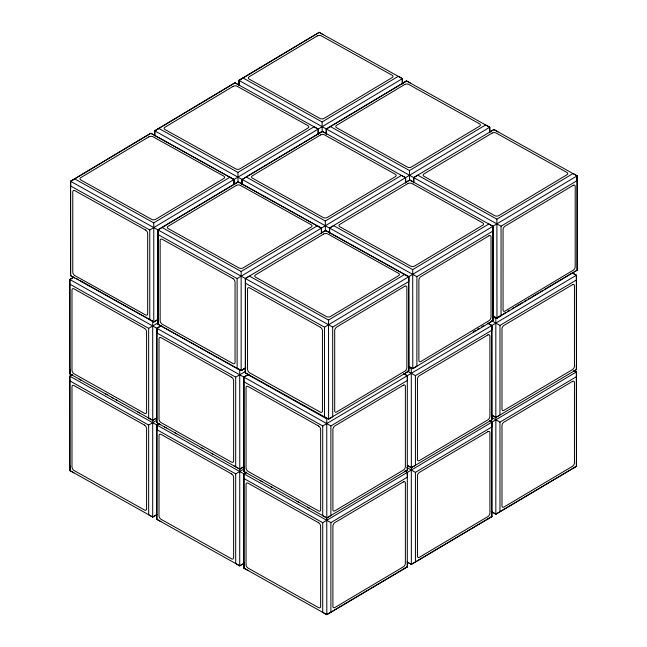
<?xml version="1.0" encoding="UTF-8"?>
<svg xmlns="http://www.w3.org/2000/svg" width="647" height="647" viewBox="0 0 647 647"><rect width="100%" height="100%" fill="white"/><g stroke="black" fill="none" stroke-linecap="round" stroke-linejoin="round"><path stroke-width="0.97" d="M70.539 181.297L150.856 133.25L234.004 179.534L234.085 184.258L238.242 181.847L157.925 229.903L70.539 181.297L70.612 275.654L74.696 277.967M238.897 80.398L319.214 32.35L238.897 80.398L238.897 85.436M158.434 319.181L153.76 321.939L153.76 222.867L229.92 177.221L234.004 179.534L234.004 183.918M238.015 182.527L237.942 172.417L314.102 126.772L318.187 129.085L318.259 133.808L322.424 131.398L405.572 177.682L405.645 182.405L409.81 180.003L329.485 228.051L329.485 233.082M322.19 132.077L322.117 121.968L398.277 76.322L402.361 78.635L402.442 83.35L406.599 80.948L326.355 128.996L238.969 80.398L238.969 84.781M249.467 375.163L245.383 372.85L245.383 278.501L325.627 230.453L321.47 232.855L321.389 228.14L238.169 181.856L157.925 229.903L157.997 324.252L162.082 326.565M573.048 272.589L577.205 270.187L496.888 318.235L501.045 315.833L501.045 226.199L326.355 128.996L326.428 133.719L322.343 131.398L242.099 179.454L242.099 184.484M501.045 226.199L577.205 180.553L577.132 175.838L493.912 129.554L489.819 131.956L489.747 127.233L406.526 80.948L326.274 128.996L326.274 134.034M154.714 135.886L154.795 130.848L234.958 82.8L154.714 130.848L242.099 179.454L322.424 131.398M245.472 367.941L241.145 370.537L241.145 271.465L317.305 225.819L321.389 228.14L321.389 233.527M325.401 231.125L325.32 221.015L401.488 175.369L405.572 177.682L405.572 183.077M409.575 180.675L409.502 170.565L485.662 124.92L489.747 127.233L489.747 132.627M489.747 127.233L405.491 177.69L405.491 182.721M413.659 177.601L493.984 129.546L497.996 131.867M245.82 367.779L241.218 370.537L157.997 324.252L157.997 229.903L332.687 327.099L332.687 416.733L328.53 419.135L408.847 371.087L408.775 276.738L404.69 274.425L328.53 320.071L328.603 419.135L245.383 372.85L245.31 368.135L241.218 370.537L237.134 368.224L237.134 278.59L321.389 228.14L238.169 181.856M408.936 366.55L412.786 368.685L412.705 269.621L488.865 223.975L492.949 226.288L493.03 320.637L412.705 368.685L416.87 366.283L416.87 276.649L493.03 231.003M493.119 316.1L496.961 318.235L496.888 219.163L573.048 173.517L577.132 175.838L577.132 270.187L577.132 175.838L492.877 226.288L492.949 320.637L488.865 323.039M332.687 327.099L408.847 281.453L408.775 276.738L325.554 230.453L408.775 276.738L324.519 327.188L324.519 416.822L328.603 419.135M73.313 277.426L69.795 279.48L330.892 425.912L330.892 515.546L326.743 517.94M158.2 322.724L148.656 328.361L148.656 417.994L152.741 420.324L156.825 417.93L156.825 328.296L161.216 325.716M72.448 374.653L69.795 376.19L330.892 522.622L330.892 612.256L326.743 614.65L407.384 566.796L330.892 612.256M156.469 418.099L152.684 420.324M156.477 420.453L148.656 425.071L148.656 514.705L152.741 517.034L156.825 514.64L156.825 425.006L158.612 423.971M245.237 371.532L235.686 377.169L235.686 466.802L239.77 469.132L243.854 466.738L243.919 471.453L246.37 472.852M243.854 377.104L248.246 374.532M156.978 514.478L152.684 517.034L152.708 419.846M243.507 466.916L239.713 469.132M473.167 331.846L475.747 330.31M477.462 329.291L479.184 328.272M481.764 326.735L483.479 325.716M544.814 289.258L572.32 272.913L576.404 275.234L576.461 279.957L499.969 325.417L499.969 415.05L495.828 417.444L495.828 318.373L501.846 314.798M503.56 313.779L506.14 312.242M507.863 311.223L509.577 310.204M512.157 308.668L513.88 307.648M515.594 306.629L522.469 302.537M524.191 301.518L526.771 299.99M528.486 298.963L530.208 297.943M531.923 296.924L538.797 292.832M540.52 291.813L543.1 290.285M244.372 468.752L235.686 473.879L235.686 563.513L239.77 565.842L243.854 563.448L243.919 568.163L248.003 570.492M572.571 273.091L576.404 275.234L322.716 425.985L322.716 515.619L326.808 517.94L407.384 470.086L404.868 471.517M243.854 473.814L246.515 472.27M330.892 425.912L407.384 380.452L407.319 375.729L404.051 373.877M411.29 467.692L415.431 465.298L415.431 375.664L491.922 330.205L491.866 325.481L487.773 323.16M244.364 563.108L239.713 565.842L239.738 468.654M492.06 415.293L495.885 417.444L576.461 369.591L576.461 279.957M573.954 370.553L576.404 371.944L322.716 522.695L322.716 612.329L326.808 614.65L326.767 517.471M330.892 522.622L407.384 477.162L407.319 472.439L404.868 471.048M415.431 562.008L491.922 516.549L411.29 564.402L415.431 562.008L415.431 472.375L491.922 426.915L491.866 422.192L489.407 420.801M491.178 511.518L495.885 514.155L499.969 511.761L499.969 422.127L576.461 376.667L576.404 371.944L574.334 370.788M489.787 421.035L491.866 422.192L491.801 511.834L495.885 514.155L576.461 466.301L576.461 376.667M499.969 511.761L576.461 466.301L576.348 371.952M153.84 321.939L149.756 319.626L149.756 229.992L234.004 179.534L150.783 133.25L70.612 181.297L70.612 275.654L153.84 321.939L157.925 319.537M321.316 228.14L405.491 177.69M413.74 182.988L413.74 177.601L417.825 175.191L496.888 219.163M242.18 183.829L242.18 179.445L329.485 228.051L333.642 225.649L412.705 269.621M404.69 373.489L408.847 371.087L408.702 276.738L492.949 226.288L409.729 180.003L413.813 182.317L413.74 177.601M72.302 375.228L69.852 373.837L69.852 279.48L73.936 277.094M73.936 472.868L69.852 470.547L69.852 376.19L72.302 374.759M160.149 424.505L156.881 422.645L156.881 328.296L160.966 325.902L239.713 370.06L239.77 469.132L156.881 422.645L156.825 417.93M160.966 521.676L156.881 519.355L156.881 425.006L159.332 423.567M243.919 377.104L248.003 374.71L326.743 418.868L326.808 517.94L243.919 471.453L243.919 377.104L243.976 471.453M326.808 614.65L243.919 568.163L243.919 473.814L246.37 472.375M573.954 371.022L576.461 369.591L576.348 275.242M489.407 421.27L491.922 419.838L411.346 467.692L407.521 465.541M572.32 468.695L576.404 466.301L576.348 461.586M487.773 518.943L491.866 516.549L491.866 422.192M403.235 569.19L407.319 566.796L407.319 472.439L405.248 471.283M492.877 226.288L493.03 320.637M157.997 324.252L157.997 229.903M491.801 325.49L491.866 419.838L491.801 325.49L488.032 323.338M245.383 372.85L245.383 278.501L249.467 276.099L328.53 320.071M69.795 369.113L69.908 373.837L69.852 279.48M69.795 465.824L69.908 470.547L69.852 376.19M495.828 514.155L495.853 416.975M243.919 568.163L243.919 473.814M322.117 121.968L243.054 77.996L238.969 80.398L239.05 85.113L234.958 82.8L318.187 129.085L402.361 78.635L319.141 32.35L323.225 34.663M330.439 126.594L409.502 170.565M237.942 172.417L158.879 128.446L154.795 130.848L154.868 135.563M246.264 177.043L325.32 221.015M329.558 232.427L329.558 228.051L416.87 276.649M153.76 222.867L74.696 178.895L70.612 181.297L70.693 186.021L149.756 229.992M162.082 227.493L241.145 271.465M158.078 234.618L237.134 278.59M245.456 283.216L324.519 327.188M492.327 316.415L495.828 318.373M491.526 320.645L499.969 325.417M408.661 367.148L411.29 368.62L411.346 467.692L407.262 465.371M491.526 417.355L499.969 422.127M406.987 370.893L415.431 375.664M403.76 373.772L407.319 375.729L407.319 470.086L407.286 467.255M76.564 278.566L78.311 279.544M80.058 280.523L152.684 321.252L152.741 420.324L69.852 373.837M406.987 467.603L415.431 472.375M69.908 284.203L148.656 328.361M235.686 377.169L156.946 333.011L156.881 328.296M243.976 381.819L322.716 425.985M406.914 561.952L411.346 564.402L411.314 467.223M79.185 379.102L80.94 380.088M105.437 393.821L107.184 394.807M111.559 397.258L113.306 398.237M115.934 399.709L117.681 400.695M137.803 411.977L139.558 412.964M148.309 417.865L150.055 418.852M164.467 426.931L166.222 427.91M174.965 432.819L176.72 433.797M201.217 447.538L202.964 448.525M211.715 453.426L213.461 454.412M233.591 465.694L235.338 466.673M260.248 480.648L262.003 481.627M270.753 486.536L272.5 487.514M296.997 501.255L298.744 502.242M307.495 507.143L309.25 508.13M69.908 380.913L148.656 425.071M235.686 473.879L156.946 429.721L156.881 425.006M243.976 478.529L322.716 522.695M69.852 470.547L152.741 517.034M239.77 565.842L156.881 519.355L156.825 514.64M406.526 80.948L410.61 83.261M492.877 315.922L496.961 318.235M408.702 366.372L412.786 368.685M491.801 415.123L495.885 417.444M407.262 562.081L411.346 564.402M329.558 228.051L329.638 232.766M242.18 179.445L242.253 184.169M576.348 364.876L576.404 369.591M491.801 511.834L491.866 516.549M407.286 563.966L407.319 566.796M402.361 84.029L402.361 78.635L402.288 83.673M326.355 128.996L326.355 134.39M318.106 134.123L318.187 129.085L233.931 179.534L233.931 184.573M148.931 136.808L80.786 177.65A2.887 1.666 0 0 0 80.867 180.012L151.6 219.349A2.887 1.666 0 0 0 155.692 219.309L223.83 178.467A2.887 1.666 0 0 0 223.757 176.113L153.015 136.768A2.887 1.666 0 0 0 148.931 136.808M233.114 86.358L164.969 127.2A2.887 1.666 0 0 0 165.042 129.562L235.783 168.899A2.887 1.666 0 0 0 239.867 168.859L308.012 128.017A2.887 1.666 0 0 0 307.932 125.655L237.198 86.318A2.887 1.666 0 0 0 233.114 86.358M317.289 35.908L249.144 76.75A2.887 1.666 0 0 0 249.216 79.112L319.958 118.45A2.887 1.666 0 0 0 324.042 118.409L392.187 77.567A2.887 1.666 0 0 0 392.114 75.206L321.373 35.868A2.887 1.666 0 0 0 317.289 35.908M236.317 185.414L168.171 226.248A2.887 1.666 0 0 0 168.252 228.609L238.986 267.955A2.887 1.666 0 0 0 243.07 267.907L311.215 227.065A2.887 1.666 0 0 0 311.142 224.711L240.401 185.365A2.887 1.666 0 0 0 236.317 185.414M320.491 134.956L252.346 175.798A2.887 1.666 0 0 0 252.427 178.16L323.168 217.505A2.887 1.666 0 0 0 327.253 217.457L395.398 176.615A2.887 1.666 0 0 0 395.317 174.261L324.576 134.916A2.887 1.666 0 0 0 320.491 134.956M404.674 84.506L336.529 125.348A2.887 1.666 0 0 0 336.602 127.71L407.343 167.047A2.887 1.666 0 0 0 411.427 167.007L479.573 126.165A2.887 1.666 0 0 0 479.5 123.812L408.758 84.466A2.887 1.666 0 0 0 404.674 84.506M323.702 234.012L255.557 274.854A2.887 1.666 0 0 0 255.63 277.207L326.371 316.553A2.887 1.666 0 0 0 330.455 316.512L398.601 275.671A2.887 1.666 0 0 0 398.528 273.309L327.786 233.963A2.887 1.666 0 0 0 323.702 234.012M407.877 183.562L339.732 224.404A2.887 1.666 0 0 0 339.812 226.757L410.554 266.103A2.887 1.666 0 0 0 414.638 266.054L482.775 225.213A2.887 1.666 0 0 0 482.702 222.859L411.961 183.513A2.887 1.666 0 0 0 407.877 183.562M492.06 133.112L423.914 173.946A2.887 1.666 0 0 0 423.987 176.308L494.729 215.653A2.887 1.666 0 0 0 498.813 215.605L566.958 174.763A2.887 1.666 0 0 0 566.877 172.409L496.144 133.064A2.887 1.666 0 0 0 492.06 133.112M404.844 286.217L336.699 327.058A2.887 1.634 -60.9 0 0 334.693 330.617L334.693 410.813A2.887 1.634 -60.9 0 0 336.699 411.969L404.844 371.135A2.887 1.634 -60.9 0 0 406.85 367.569L406.85 287.373A2.887 1.634 -60.9 0 0 404.844 286.217M489.019 235.767L420.873 276.609A2.887 1.634 -60.9 0 0 418.876 280.167L418.876 360.363A2.887 1.634 -60.9 0 0 420.873 361.519L489.019 320.677A2.887 1.634 -60.9 0 0 491.024 317.119L491.024 236.923A2.887 1.634 -60.9 0 0 489.019 235.767M573.202 185.317L505.056 226.151A2.887 1.634 -60.9 0 0 503.051 229.717L503.051 309.913A2.887 1.634 -60.9 0 0 505.056 311.07L573.202 270.228A2.887 1.634 -60.9 0 0 575.199 266.669L575.199 186.473A2.887 1.634 -60.9 0 0 573.202 185.317M403.356 385.2L334.911 425.88A2.887 1.642 -60.7 0 0 332.906 429.43L332.906 509.634A2.887 1.642 -60.7 0 0 334.911 510.798L403.356 470.118A2.887 1.642 -60.7 0 0 405.37 466.56L405.37 386.364A2.887 1.642 -60.7 0 0 403.356 385.2M487.895 334.952L419.458 375.632A2.887 1.642 -60.7 0 0 417.444 379.182L417.444 459.386A2.887 1.642 -60.7 0 0 419.458 460.551L487.895 419.871A2.887 1.642 -60.7 0 0 489.908 416.312L489.908 336.117A2.887 1.642 -60.7 0 0 487.895 334.952M572.433 284.704L503.997 325.384A2.887 1.642 -60.7 0 0 501.983 328.935L501.983 409.139A2.887 1.642 -60.7 0 0 503.997 410.303L572.433 369.623A2.887 1.642 -60.7 0 0 574.447 366.065L574.447 285.869A2.887 1.642 -60.7 0 0 572.433 284.704M403.356 481.91L334.911 522.59A2.887 1.642 -60.7 0 0 332.906 526.14L332.906 606.344A2.887 1.642 -60.7 0 0 334.911 607.509L403.356 566.829A2.887 1.642 -60.7 0 0 405.37 563.27L405.37 483.074A2.887 1.642 -60.7 0 0 403.356 481.91M487.895 431.662L419.458 472.342A2.887 1.642 -60.7 0 0 417.444 475.893L417.444 556.096A2.887 1.642 -60.7 0 0 419.458 557.261L487.895 516.581A2.887 1.642 -60.7 0 0 489.908 513.022L489.908 432.827A2.887 1.642 -60.7 0 0 487.895 431.662M572.433 381.415L503.997 422.095A2.887 1.642 -60.7 0 0 501.983 425.645L501.983 505.849A2.887 1.642 -60.7 0 0 503.997 507.013L572.433 466.333A2.887 1.642 -60.7 0 0 574.447 462.775L574.447 382.579A2.887 1.642 -60.7 0 0 572.433 381.415M145.591 230.033L74.85 190.687A2.887 1.698 59.1 0 0 72.771 191.892L72.771 272.088A2.887 1.698 59.1 0 0 74.85 275.606L145.591 314.952A2.887 1.698 59.1 0 0 147.67 313.746L147.67 233.551A2.887 1.698 59.1 0 0 145.591 230.033M232.977 278.631L162.235 239.293A2.887 1.698 59.1 0 0 160.157 240.49L160.157 320.694A2.887 1.698 59.1 0 0 162.235 324.204L232.977 363.549A2.887 1.698 59.1 0 0 235.055 362.344L235.055 282.149A2.887 1.698 59.1 0 0 232.977 278.631M320.362 327.236L249.621 287.891A2.887 1.698 59.1 0 0 247.542 289.088L247.542 369.291A2.887 1.698 59.1 0 0 249.621 372.809L320.362 412.147A2.887 1.698 59.1 0 0 322.441 410.95L322.441 330.746A2.887 1.698 59.1 0 0 320.362 327.236M144.507 328.393L74.057 288.885A2.887 1.69 59.3 0 0 71.987 290.082L71.987 370.278A2.887 1.69 59.3 0 0 74.057 373.796L144.507 413.312A2.887 1.69 59.3 0 0 146.586 412.115L146.586 331.919A2.887 1.69 59.3 0 0 144.507 328.393M231.545 377.209L161.087 337.694A2.887 1.69 59.3 0 0 159.016 338.891L159.016 419.086A2.887 1.69 59.3 0 0 161.087 422.612L231.545 462.12A2.887 1.69 59.3 0 0 233.616 460.923L233.616 380.727A2.887 1.69 59.3 0 0 231.545 377.209M318.575 426.017L248.116 386.502A2.887 1.69 59.3 0 0 246.046 387.699L246.046 467.894A2.887 1.69 59.3 0 0 248.116 471.42L318.575 510.928A2.887 1.69 59.3 0 0 320.645 509.739L320.645 429.535A2.887 1.69 59.3 0 0 318.575 426.017M144.507 425.103L74.057 385.596A2.887 1.69 59.3 0 0 71.987 386.793L71.987 466.988A2.887 1.69 59.3 0 0 74.057 470.506L144.507 510.022A2.887 1.69 59.3 0 0 146.586 508.825L146.586 428.629A2.887 1.69 59.3 0 0 144.507 425.103M231.545 473.919L161.087 434.404A2.887 1.69 59.3 0 0 159.016 435.601L159.016 515.796A2.887 1.69 59.3 0 0 161.087 519.323L231.545 558.83A2.887 1.69 59.3 0 0 233.616 557.633L233.616 477.437A2.887 1.69 59.3 0 0 231.545 473.919M318.575 522.727L248.116 483.212A2.887 1.69 59.3 0 0 246.046 484.409L246.046 564.605A2.887 1.69 59.3 0 0 248.116 568.131L318.575 607.638A2.887 1.69 59.3 0 0 320.645 606.449L320.645 526.246A2.887 1.69 59.3 0 0 318.575 522.727"/></g></svg>
